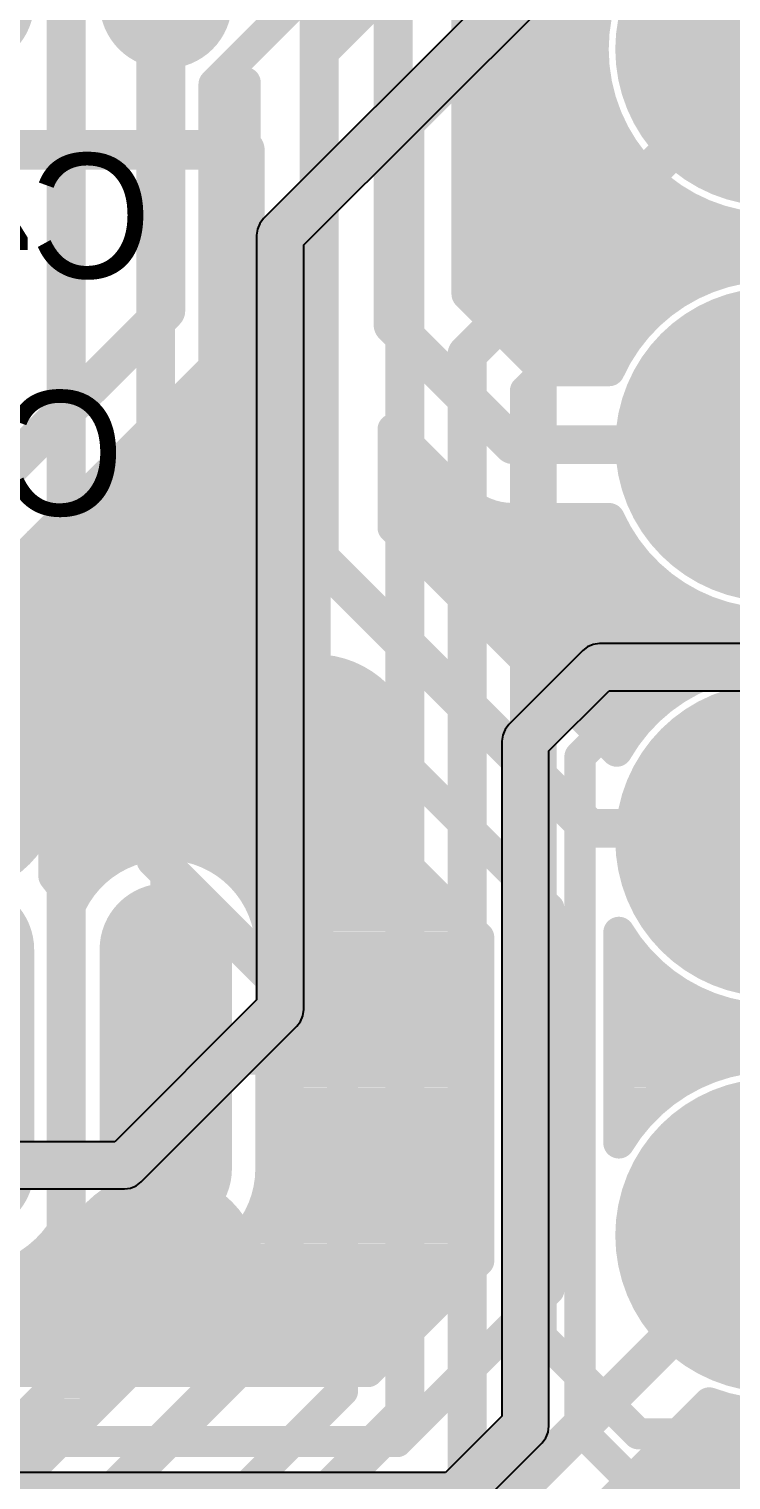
# Model space of a CAD drawing. Header units: millimetres. Extents: x 0.11 to 5.67, y 0.55 to 4.24.
# Drawn here: x 3.5822 to 3.7596, y 1.6753 to 2.0423 of the extents above; entities that cross this region are included whole.
import ezdxf

# ---------------------------------------------------------------- set-up
doc = ezdxf.new("R2010")
doc.units = ezdxf.units.MM
doc.header["$MEASUREMENT"] = 0
for name, color, linetype in [('BottomLayer', 5, 'Continuous'), ('BottomOverlay', 54, 'Continuous'), ('BottomSolder', 6, 'Continuous'), ('InternalPlane1', 76, 'Continuous'), ('InternalPlane2', 16, 'Continuous'), ('MultiLayer', 9, 'Continuous'), ('PadHoleLayer', 156, 'Continuous'), ('TopLayer', 1, 'Continuous'), ('TopOverlay', 2, 'Continuous'), ('TopPaste', 8, 'Continuous'), ('TopSolder', 216, 'Continuous'), ('ViaHoleLayer', 16, 'Continuous')]:
    doc.layers.add(name, color=color, linetype=linetype)

# ---------------------------------------------------------------- blocks, each defined once
blk = doc.blocks.new('NANOPINEO_CORE_1')
at = {"layer": 'BottomLayer', "const_width": 0.0315}
for points in [[(-0.6185, 0.60433, 1), (-0.58701, 0.60433, 1)], [(-0.6185, 0.50433, 1), (-0.58701, 0.50433, 1)], [(-0.6185, 0.40433, 1), (-0.58701, 0.40433, 1)], [(-0.6185, 0.30433, 1), (-0.58701, 0.30433, 1)]]:
    blk.add_lwpolyline(points, format="xyb", close=True, dxfattribs=at)
at = {"layer": 'BottomSolder', "const_width": 0.03346}
for points in [[(-0.61949, 0.60433, 1), (-0.58602, 0.60433, 1)], [(-0.61949, 0.50433, 1), (-0.58602, 0.50433, 1)], [(-0.61949, 0.40433, 1), (-0.58602, 0.40433, 1)], [(-0.61949, 0.30433, 1), (-0.58602, 0.30433, 1)]]:
    blk.add_lwpolyline(points, format="xyb", close=True, dxfattribs=at)
at = {"layer": 'InternalPlane1', "const_width": 0.03968}
for points in [[(-0.6226, 0.60433, 1), (-0.58291, 0.60433, 1)], [(-0.6226, 0.50433, 1), (-0.58291, 0.50433, 1)], [(-0.6226, 0.40433, 1), (-0.58291, 0.40433, 1)], [(-0.6226, 0.30433, 1), (-0.58291, 0.30433, 1)]]:
    blk.add_lwpolyline(points, format="xyb", close=True, dxfattribs=at)
at = {"layer": 'InternalPlane2', "const_width": 0.03968}
for points in [[(-0.6226, 0.60433, 1), (-0.58291, 0.60433, 1)], [(-0.6226, 0.50433, 1), (-0.58291, 0.50433, 1)], [(-0.6226, 0.40433, 1), (-0.58291, 0.40433, 1)], [(-0.6226, 0.30433, 1), (-0.58291, 0.30433, 1)]]:
    blk.add_lwpolyline(points, format="xyb", close=True, dxfattribs=at)
at = {"layer": 'MultiLayer', "const_width": 0.0315}
for points in [[(-0.6185, 0.60433, 1), (-0.58701, 0.60433, 1)], [(-0.6185, 0.50433, 1), (-0.58701, 0.50433, 1)], [(-0.6185, 0.40433, 1), (-0.58701, 0.40433, 1)], [(-0.6185, 0.30433, 1), (-0.58701, 0.30433, 1)]]:
    blk.add_lwpolyline(points, format="xyb", close=True, dxfattribs=at)
at = {"layer": 'PadHoleLayer', "const_width": 0.01969}
for points in [[(-0.6126, 0.60433, 1), (-0.59291, 0.60433, 1)], [(-0.6126, 0.50433, 1), (-0.59291, 0.50433, 1)], [(-0.6126, 0.40433, 1), (-0.59291, 0.40433, 1)], [(-0.6126, 0.30433, 1), (-0.59291, 0.30433, 1)]]:
    blk.add_lwpolyline(points, format="xyb", close=True, dxfattribs=at)
at = {"layer": 'TopLayer', "const_width": 0.0315}
for points in [[(-0.6185, 0.60433, 1), (-0.58701, 0.60433, 1)], [(-0.6185, 0.50433, 1), (-0.58701, 0.50433, 1)], [(-0.6185, 0.40433, 1), (-0.58701, 0.40433, 1)], [(-0.6185, 0.30433, 1), (-0.58701, 0.30433, 1)]]:
    blk.add_lwpolyline(points, format="xyb", close=True, dxfattribs=at)
at = {"layer": 'TopOverlay', "const_width": 0.00787}
for points in [[(-0.56988, 0.65453), (-0.75276, 0.65453)], [(-0.54429, 0.62992), (-0.5689, 0.65453)], [(-0.54429, 0.62992), (-0.54429, -0.51772)]]:
    blk.add_lwpolyline(points, dxfattribs=at)
at = {"layer": 'TopOverlay', "const_width": 0.00394}
for points in [[(-0.57185, 0.65453, 1), (-0.56791, 0.65453, 1)], [(-0.57087, 0.65453, 1), (-0.56693, 0.65453, 1)], [(-0.54626, 0.62992, 1), (-0.54232, 0.62992, 1)], [(-0.54626, 0.62992, 1), (-0.54232, 0.62992, 1)]]:
    blk.add_lwpolyline(points, format="xyb", close=True, dxfattribs=at)
at = {"layer": 'TopSolder', "const_width": 0.03346}
for points in [[(-0.61949, 0.60433, 1), (-0.58602, 0.60433, 1)], [(-0.61949, 0.50433, 1), (-0.58602, 0.50433, 1)], [(-0.61949, 0.40433, 1), (-0.58602, 0.40433, 1)], [(-0.61949, 0.30433, 1), (-0.58602, 0.30433, 1)]]:
    blk.add_lwpolyline(points, format="xyb", close=True, dxfattribs=at)
blk = doc.blocks.new('EIAJ_SO8_191')
at = {"layer": 'TopLayer', "const_width": 0.02953}
for points in [[(0.02774, -0.15), (-0.02774, -0.15)], [(0.32274, -0.15), (0.26726, -0.15)]]:
    blk.add_lwpolyline(points, dxfattribs=at)
at = {"layer": 'TopLayer', "const_width": 0.01476}
for points in [[(-0.03512, -0.15, 1), (-0.02035, -0.15, 1)], [(0.02035, -0.15, 1), (0.03512, -0.15, 1)], [(0.25988, -0.15, 1), (0.27465, -0.15, 1)]]:
    blk.add_lwpolyline(points, format="xyb", close=True, dxfattribs=at)
at = {"layer": 'TopOverlay', "const_width": 0.01}
for points in [[(0.07, 0.03), (0.07, -0.17)], [(0.23, 0.03), (0.23, -0.17)], [(0.07, -0.17), (0.23, -0.17)]]:
    blk.add_lwpolyline(points, dxfattribs=at)
at = {"layer": 'TopOverlay', "const_width": 0.005}
for points in [[(0.0675, -0.17, 1), (0.0725, -0.17, 1)], [(0.0675, -0.17, 1), (0.0725, -0.17, 1)], [(0.2275, -0.17, 1), (0.2325, -0.17, 1)], [(0.2275, -0.17, 1), (0.2325, -0.17, 1)]]:
    blk.add_lwpolyline(points, format="xyb", close=True, dxfattribs=at)
at = {"layer": 'TopPaste', "const_width": 0.02953}
for points in [[(0.02774, -0.15), (-0.02774, -0.15)], [(0.32274, -0.15), (0.26726, -0.15)]]:
    blk.add_lwpolyline(points, dxfattribs=at)
at = {"layer": 'TopPaste', "const_width": 0.01476}
for points in [[(-0.03512, -0.15, 1), (-0.02035, -0.15, 1)], [(0.02035, -0.15, 1), (0.03512, -0.15, 1)], [(0.25988, -0.15, 1), (0.27465, -0.15, 1)]]:
    blk.add_lwpolyline(points, format="xyb", close=True, dxfattribs=at)
at = {"layer": 'TopSolder', "const_width": 0.03346}
for points in [[(0.02774, -0.1), (-0.02774, -0.1)], [(0.32274, -0.1), (0.26726, -0.1)], [(0.02774, -0.15), (-0.02774, -0.15)], [(0.32274, -0.15), (0.26726, -0.15)]]:
    blk.add_lwpolyline(points, dxfattribs=at)
at = {"layer": 'TopSolder', "const_width": 0.01673}
for points in [[(-0.0361, -0.1, 1), (-0.01937, -0.1, 1)], [(0.01937, -0.1, 1), (0.0361, -0.1, 1)], [(0.2589, -0.1, 1), (0.27563, -0.1, 1)], [(-0.0361, -0.15, 1), (-0.01937, -0.15, 1)], [(0.01937, -0.15, 1), (0.0361, -0.15, 1)], [(0.2589, -0.15, 1), (0.27563, -0.15, 1)]]:
    blk.add_lwpolyline(points, format="xyb", close=True, dxfattribs=at)

msp = doc.modelspace()

# ---------------------------------------------------------------- linework, layer by layer
at = {"layer": 'BottomLayer'}
for points, const_width in [([(3.61417, 2.03446), (3.68602, 2.10631)], 0.00984), ([(3.62894, 2.02835), (3.70079, 2.1002)], 0.00787), ([(3.65453, 2.03445), (3.71654, 2.09646)], 0.00787), ([(3.67717, 2.0187), (3.74705, 2.08858)], 0.00984), ([(3.59154, 1.72835), (3.59154, 2.06693)], 0.00984), ([(3.69291, 1.96004), (3.77008, 2.0372)], 0.00984), ([(3.61417, 1.83247), (3.61417, 2.03446)], 0.00984), ([(3.65453, 1.85827), (3.65453, 2.03445)], 0.00787), ([(3.62894, 1.83858), (3.62894, 2.02835)], 0.00787), ([(3.67717, 1.69193), (3.67717, 2.0187)], 0.00984), ([(3.70768, 1.95079), (3.74311, 1.98622)], 0.00787), ([(3.74311, 1.98622), (3.78642, 1.98622)], 0.00787), ([(3.69291, 1.66535), (3.69291, 1.96004)], 0.00984), ([(3.70768, 1.65354), (3.70768, 1.95079)], 0.00787), ([(3.72146, 1.85827), (3.74705, 1.88386)], 0.00787), ([(3.74705, 1.88386), (3.78937, 1.88386)], 0.00787), ([(3.72146, 1.68799), (3.72146, 1.85827)], 0.00787), ([(3.62894, 1.83858), (3.66142, 1.8061)], 0.00787), ([(3.61417, 1.83247), (3.64665, 1.79999)], 0.00984), ([(3.61024, 1.80996), (3.62795, 1.79224)], 0.00787), ([(3.61024, 1.72835), (3.61024, 1.80996)], 0.00787), ([(3.66142, 1.69783), (3.66142, 1.8061)], 0.00787), ([(3.61024, 1.80216), (3.61803, 1.80216)], 0.00787), ([(3.64665, 1.71555), (3.64665, 1.79999)], 0.00984), ([(3.61024, 1.79429), (3.62591, 1.79429)], 0.00787), ([(3.62795, 1.7233), (3.62795, 1.79224)], 0.00787), ([(3.61024, 1.78641), (3.62795, 1.78641)], 0.00787), ([(3.61024, 1.77854), (3.62795, 1.77854)], 0.00787), ([(3.61024, 1.77066), (3.62795, 1.77066)], 0.00787), ([(3.61024, 1.76279), (3.62795, 1.76279)], 0.00787), ([(3.61024, 1.75492), (3.62795, 1.75492)], 0.00787), ([(3.61024, 1.74704), (3.62795, 1.74704)], 0.00787), ([(3.61024, 1.73917), (3.62795, 1.73917)], 0.00787), ([(3.53346, 1.67028), (3.59154, 1.72835)], 0.00984), ([(3.61024, 1.73129), (3.62795, 1.73129)], 0.00787), ([(3.55217, 1.64751), (3.62795, 1.7233)], 0.00787), ([(3.60958, 1.72342), (3.62795, 1.72342)], 0.00787), ([(3.55217, 1.66253), (3.60476, 1.71512)], 0.00787), ([(3.56299, 1.63189), (3.64665, 1.71555)], 0.00984), ([(3.60517, 1.71555), (3.6202, 1.71555)], 0.00787), ([(3.59731, 1.70767), (3.61233, 1.70767)], 0.00787), ([(3.58943, 1.6998), (3.60445, 1.6998)], 0.00787), ([(3.59646, 1.63287), (3.66142, 1.69783)], 0.00787), ([(3.58156, 1.69192), (3.59658, 1.69192)], 0.00787), ([(3.63681, 1.65157), (3.67717, 1.69193)], 0.00984), ([(3.72146, 1.68799), (3.75787, 1.65157)], 0.00787), ([(3.57369, 1.68405), (3.58871, 1.68405)], 0.00787), ([(3.56581, 1.67618), (3.58083, 1.67618)], 0.00787)]:
    msp.add_lwpolyline(points, dxfattribs=dict(at, const_width=const_width))
for points, const_width in [([(3.61171, 2.03446, 1), (3.61663, 2.03446, 1)], 0.00492), ([(3.61171, 2.03446, 1), (3.61663, 2.03446, 1)], 0.00492), ([(3.65256, 2.03445, 1), (3.6565, 2.03445, 1)], 0.00394), ([(3.65256, 2.03445, 1), (3.6565, 2.03445, 1)], 0.00394), ([(3.62697, 2.02835, 1), (3.63091, 2.02835, 1)], 0.00394), ([(3.62697, 2.02835, 1), (3.63091, 2.02835, 1)], 0.00394), ([(3.6747, 2.0187, 1), (3.67963, 2.0187, 1)], 0.00492), ([(3.6747, 2.0187, 1), (3.67963, 2.0187, 1)], 0.00492), ([(3.74114, 1.98622, 1), (3.74508, 1.98622, 1)], 0.00394), ([(3.74114, 1.98622, 1), (3.74508, 1.98622, 1)], 0.00394), ([(3.69045, 1.96004, 1), (3.69537, 1.96004, 1)], 0.00492), ([(3.69045, 1.96004, 1), (3.69537, 1.96004, 1)], 0.00492), ([(3.70571, 1.95079, 1), (3.70965, 1.95079, 1)], 0.00394), ([(3.70571, 1.95079, 1), (3.70965, 1.95079, 1)], 0.00394), ([(3.74508, 1.88386, 1), (3.74902, 1.88386, 1)], 0.00394), ([(3.74508, 1.88386, 1), (3.74902, 1.88386, 1)], 0.00394), ([(3.64862, 1.85827, 1), (3.66043, 1.85827, 1)], 0.01181), ([(3.65256, 1.85827, 1), (3.6565, 1.85827, 1)], 0.00394), ([(3.71949, 1.85827, 1), (3.72343, 1.85827, 1)], 0.00394), ([(3.71949, 1.85827, 1), (3.72343, 1.85827, 1)], 0.00394), ([(3.62697, 1.83858, 1), (3.63091, 1.83858, 1)], 0.00394), ([(3.62697, 1.83858, 1), (3.63091, 1.83858, 1)], 0.00394), ([(3.61171, 1.83247, 1), (3.61663, 1.83247, 1)], 0.00492), ([(3.61171, 1.83247, 1), (3.61663, 1.83247, 1)], 0.00492), ([(3.60827, 1.80996, 1), (3.6122, 1.80996, 1)], 0.00394), ([(3.60827, 1.80996, 1), (3.6122, 1.80996, 1)], 0.00394), ([(3.65945, 1.8061, 1), (3.66339, 1.8061, 1)], 0.00394), ([(3.65945, 1.8061, 1), (3.66339, 1.8061, 1)], 0.00394), ([(3.60827, 1.80216, 1), (3.6122, 1.80216, 1)], 0.00394), ([(3.61607, 1.80216, 1), (3.62, 1.80216, 1)], 0.00394), ([(3.64419, 1.79999, 1), (3.64911, 1.79999, 1)], 0.00492), ([(3.64419, 1.79999, 1), (3.64911, 1.79999, 1)], 0.00492), ([(3.60827, 1.79429, 1), (3.6122, 1.79429, 1)], 0.00394), ([(3.62394, 1.79429, 1), (3.62788, 1.79429, 1)], 0.00394), ([(3.62598, 1.79224, 1), (3.62992, 1.79224, 1)], 0.00394), ([(3.62598, 1.79224, 1), (3.62992, 1.79224, 1)], 0.00394), ([(3.60827, 1.78641, 1), (3.6122, 1.78641, 1)], 0.00394), ([(3.62598, 1.78641, 1), (3.62992, 1.78641, 1)], 0.00394), ([(3.60827, 1.77854, 1), (3.6122, 1.77854, 1)], 0.00394), ([(3.62598, 1.77854, 1), (3.62992, 1.77854, 1)], 0.00394), ([(3.60827, 1.77066, 1), (3.6122, 1.77066, 1)], 0.00394), ([(3.62598, 1.77066, 1), (3.62992, 1.77066, 1)], 0.00394), ([(3.60827, 1.76279, 1), (3.6122, 1.76279, 1)], 0.00394), ([(3.62598, 1.76279, 1), (3.62992, 1.76279, 1)], 0.00394), ([(3.60827, 1.75492, 1), (3.6122, 1.75492, 1)], 0.00394), ([(3.62598, 1.75492, 1), (3.62992, 1.75492, 1)], 0.00394), ([(3.60827, 1.74704, 1), (3.6122, 1.74704, 1)], 0.00394), ([(3.62598, 1.74704, 1), (3.62992, 1.74704, 1)], 0.00394), ([(3.60827, 1.73917, 1), (3.6122, 1.73917, 1)], 0.00394), ([(3.62598, 1.73917, 1), (3.62992, 1.73917, 1)], 0.00394), ([(3.60925, 1.72736, 1), (3.62106, 1.72736, 1)], 0.01181), ([(3.58907, 1.72835, 1), (3.594, 1.72835, 1)], 0.00492), ([(3.58907, 1.72835, 1), (3.594, 1.72835, 1)], 0.00492), ([(3.60827, 1.73129, 1), (3.6122, 1.73129, 1)], 0.00394), ([(3.60827, 1.72835, 1), (3.6122, 1.72835, 1)], 0.00394), ([(3.60827, 1.72835, 1), (3.6122, 1.72835, 1)], 0.00394), ([(3.60827, 1.72835, 1), (3.6122, 1.72835, 1)], 0.00394), ([(3.62598, 1.73129, 1), (3.62992, 1.73129, 1)], 0.00394), ([(3.60761, 1.72342, 1), (3.61154, 1.72342, 1)], 0.00394), ([(3.62598, 1.72342, 1), (3.62992, 1.72342, 1)], 0.00394), ([(3.62598, 1.7233, 1), (3.62992, 1.7233, 1)], 0.00394), ([(3.62598, 1.7233, 1), (3.62992, 1.7233, 1)], 0.00394), ([(3.60279, 1.71512, 1), (3.60673, 1.71512, 1)], 0.00394), ([(3.60279, 1.71512, 1), (3.60673, 1.71512, 1)], 0.00394), ([(3.60279, 1.71512, 1), (3.60673, 1.71512, 1)], 0.00394), ([(3.6032, 1.71555, 1), (3.60714, 1.71555, 1)], 0.00394), ([(3.61823, 1.71555, 1), (3.62217, 1.71555, 1)], 0.00394), ([(3.64419, 1.71555, 1), (3.64911, 1.71555, 1)], 0.00492), ([(3.64419, 1.71555, 1), (3.64911, 1.71555, 1)], 0.00492), ([(3.59534, 1.70767, 1), (3.59928, 1.70767, 1)], 0.00394), ([(3.61036, 1.70767, 1), (3.6143, 1.70767, 1)], 0.00394), ([(3.58747, 1.6998, 1), (3.5914, 1.6998, 1)], 0.00394), ([(3.60249, 1.6998, 1), (3.60642, 1.6998, 1)], 0.00394), ([(3.65945, 1.69783, 1), (3.66339, 1.69783, 1)], 0.00394), ([(3.65945, 1.69783, 1), (3.66339, 1.69783, 1)], 0.00394), ([(3.57959, 1.69192, 1), (3.58353, 1.69192, 1)], 0.00394), ([(3.59461, 1.69192, 1), (3.59855, 1.69192, 1)], 0.00394), ([(3.6747, 1.69193, 1), (3.67963, 1.69193, 1)], 0.00492), ([(3.6747, 1.69193, 1), (3.67963, 1.69193, 1)], 0.00492), ([(3.71949, 1.68799, 1), (3.72343, 1.68799, 1)], 0.00394), ([(3.71949, 1.68799, 1), (3.72343, 1.68799, 1)], 0.00394), ([(3.58674, 1.68405, 1), (3.59067, 1.68405, 1)], 0.00394), ([(3.57886, 1.67618, 1), (3.5828, 1.67618, 1)], 0.00394)]:
    msp.add_lwpolyline(points, format="xyb", close=True, dxfattribs=dict(at, const_width=const_width))
at = {"layer": 'BottomLayer', "const_width": 0.00787}
msp.add_lwpolyline([(3.61024, 1.72835, -0.198912), (3.60476, 1.71512)], format="xyb", dxfattribs=at)
msp.add_lwpolyline([(3.61024, 1.72835, -0.198912), (3.60476, 1.71512)], format="xyb", dxfattribs=at)
at = {"layer": 'InternalPlane1', "const_width": 0.02591}
for points in [[(3.64157, 1.85827, 1), (3.66748, 1.85827, 1)], [(3.55102, 1.84941, 1), (3.57693, 1.84941, 1)], [(3.74492, 1.65157, 1), (3.77083, 1.65157, 1)]]:
    msp.add_lwpolyline(points, format="xyb", close=True, dxfattribs=at)
at = {"layer": 'InternalPlane2'}
for p, q in [((3.7448, 2.09772), (3.64146, 1.99437)), ((3.65163, 1.98769), (3.75148, 2.08755)), ((3.64051, 1.99314), (3.63992, 1.9917)), ((3.64146, 1.99437), (3.64051, 1.99314)), ((3.63992, 1.9917), (3.63971, 1.99016)), ((3.63971, 1.99016), (3.63971, 1.79676)), ((3.65163, 1.79429), (3.65163, 1.98769)), ((3.72484, 1.88666), (3.7234, 1.88606)), ((3.72638, 1.88686), (3.72484, 1.88666)), ((3.93007, 1.88686), (3.72638, 1.88686)), ((3.72217, 1.88512), (3.70347, 1.86642)), ((3.7234, 1.88606), (3.72217, 1.88512)), ((3.71363, 1.85974), (3.72885, 1.87495)), ((3.72885, 1.87495), (3.93007, 1.87495)), ((3.70227, 1.86459), (3.70192, 1.86375)), ((3.70252, 1.86518), (3.70227, 1.86459)), ((3.70347, 1.86642), (3.70252, 1.86518)), ((3.70192, 1.86375), (3.70172, 1.8622)), ((3.70172, 1.8622), (3.70172, 1.69144)), ((3.71363, 1.68898), (3.71363, 1.85974)), ((3.63971, 1.79676), (3.60383, 1.76088)), ((3.64988, 1.79008), (3.65083, 1.79131)), ((3.65083, 1.79131), (3.65142, 1.79275)), ((3.65142, 1.79275), (3.65163, 1.79429)), ((3.61051, 1.75071), (3.64988, 1.79008)), ((3.60383, 1.76088), (3.16535, 1.76088)), ((3.60928, 1.74976), (3.61051, 1.75071)), ((3.16782, 1.74896), (3.6063, 1.74896)), ((3.6063, 1.74896), (3.60784, 1.74917)), ((3.60784, 1.74917), (3.60928, 1.74976)), ((3.70172, 1.69144), (3.68749, 1.67722)), ((3.71343, 1.68743), (3.71363, 1.68898)), ((3.69417, 1.66705), (3.71189, 1.68476)), ((3.71189, 1.68476), (3.71284, 1.686)), ((3.71284, 1.686), (3.71308, 1.68659)), ((3.71308, 1.68659), (3.71343, 1.68743)), ((3.68749, 1.67722), (3.14966, 1.67722))]:
    msp.add_line(p, q, dxfattribs=at)
at = {"layer": 'InternalPlane2', "const_width": 0.01181}
for points in [[(3.64567, 1.99016), (3.74902, 2.0935)], [(3.64567, 1.79429), (3.64567, 1.99016)], [(3.70768, 1.8622), (3.72638, 1.88091)], [(3.72638, 1.88091), (3.93701, 1.88091)], [(3.70768, 1.68898), (3.70768, 1.8622)], [(3.6063, 1.75492), (3.64567, 1.79429)], [(3.16535, 1.75492), (3.6063, 1.75492)], [(3.68996, 1.67126), (3.70768, 1.68898)], [(2.70079, 1.67126), (3.68996, 1.67126)]]:
    msp.add_lwpolyline(points, dxfattribs=at)
at = {"layer": 'InternalPlane2'}
for points, const_width in [([(3.64272, 1.99016, 1), (3.64862, 1.99016, 1)], 0.00591), ([(3.64272, 1.99016, 1), (3.64862, 1.99016, 1)], 0.00591), ([(3.72343, 1.88091, 1), (3.72933, 1.88091, 1)], 0.00591), ([(3.72343, 1.88091, 1), (3.72933, 1.88091, 1)], 0.00591), ([(3.64157, 1.85827, 1), (3.66748, 1.85827, 1)], 0.02591), ([(3.70472, 1.8622, 1), (3.71063, 1.8622, 1)], 0.00591), ([(3.70472, 1.8622, 1), (3.71063, 1.8622, 1)], 0.00591), ([(3.64272, 1.79429, 1), (3.64862, 1.79429, 1)], 0.00591), ([(3.64272, 1.79429, 1), (3.64862, 1.79429, 1)], 0.00591), ([(3.60335, 1.75492, 1), (3.60925, 1.75492, 1)], 0.00591), ([(3.60335, 1.75492, 1), (3.60925, 1.75492, 1)], 0.00591), ([(3.6022, 1.72736, 1), (3.62811, 1.72736, 1)], 0.02591), ([(3.70472, 1.68898, 1), (3.71063, 1.68898, 1)], 0.00591), ([(3.70472, 1.68898, 1), (3.71063, 1.68898, 1)], 0.00591), ([(3.68701, 1.67126, 1), (3.69291, 1.67126, 1)], 0.00591), ([(3.68701, 1.67126, 1), (3.69291, 1.67126, 1)], 0.00591), ([(3.74492, 1.65157, 1), (3.77083, 1.65157, 1)], 0.02591)]:
    msp.add_lwpolyline(points, format="xyb", close=True, dxfattribs=dict(at, const_width=const_width))
at = {"layer": 'MultiLayer', "const_width": 0.01181}
for points in [[(3.64862, 1.85827, 1), (3.66043, 1.85827, 1)], [(3.60925, 1.72736, 1), (3.62106, 1.72736, 1)]]:
    msp.add_lwpolyline(points, format="xyb", close=True, dxfattribs=at)
at = {"layer": 'TopLayer'}
for points, const_width in [([(3.67421, 1.96752), (3.67421, 2.4685)], 0.00984), ([(3.65551, 1.90846), (3.65551, 2.24705)], 0.00984), ([(3.69291, 1.97527), (3.69291, 2.17487)], 0.00787), ([(3.61673, 1.97106), (3.61673, 2.07677)], 0.00984), ([(3.69291, 2.04625), (3.72572, 2.04625)], 0.00787), ([(3.69291, 2.03838), (3.72482, 2.03838)], 0.00787), ([(3.69291, 2.03051), (3.7253, 2.03051)], 0.00787), ([(3.63543, 1.97106), (3.63543, 2.02747)], 0.00787), ([(3.63681, 1.90846), (3.63681, 2.02875)], 0.00787), ([(3.69291, 2.02263), (3.72721, 2.02263)], 0.00787), ([(3.69291, 2.01476), (3.73076, 2.01476)], 0.00787), ([(3.69291, 2.00688), (3.73646, 2.00688)], 0.00787), ([(3.69291, 1.99901), (3.74577, 1.99901)], 0.00787), ([(3.69291, 1.99114), (3.9626, 1.99114)], 0.00787), ([(3.69291, 1.98326), (3.9626, 1.98326)], 0.00787), ([(3.69291, 1.97539), (3.74575, 1.97539)], 0.00787), ([(3.69291, 1.97527), (3.71227, 1.95591)], 0.00787), ([(3.52461, 1.87894), (3.61673, 1.97106)], 0.00984), ([(3.67421, 1.96752), (3.70453, 1.9372)], 0.00984), ([(3.70066, 1.96751), (3.73644, 1.96751)], 0.00787), ([(3.63154, 1.95964), (3.63681, 1.95964)], 0.00787), ([(3.70854, 1.95964), (3.73075, 1.95964)], 0.00787), ([(3.53783, 1.86571), (3.62996, 1.95784)], 0.00787), ([(3.71227, 1.95591), (3.72885, 1.95591)], 0.00787), ([(3.62388, 1.95177), (3.63681, 1.95177)], 0.00787), ([(3.61601, 1.94389), (3.63681, 1.94389)], 0.00787), ([(3.67421, 1.91621), (3.67421, 1.94107)], 0.00787), ([(3.67421, 1.94107), (3.6913, 1.92398)], 0.00787), ([(3.70453, 1.9372), (3.77008, 1.9372)], 0.00984), ([(3.60813, 1.93602), (3.63681, 1.93602)], 0.00787), ([(3.67421, 1.93602), (3.67927, 1.93602)], 0.00787), ([(3.60026, 1.92814), (3.63681, 1.92814)], 0.00787), ([(3.67421, 1.92814), (3.68714, 1.92814)], 0.00787), ([(3.59239, 1.92027), (3.63681, 1.92027)], 0.00787), ([(3.67421, 1.92027), (3.69659, 1.92027)], 0.00787), ([(3.67421, 1.91621), (3.73076, 1.85966)], 0.00787), ([(3.70453, 1.9185), (3.72885, 1.9185)], 0.00787), ([(3.58451, 1.9124), (3.63681, 1.9124)], 0.00787), ([(3.67803, 1.9124), (3.7322, 1.9124)], 0.00787), ([(3.65551, 1.90846), (3.72382, 1.84016)], 0.00984), ([(3.57664, 1.90452), (3.63723, 1.90452)], 0.00787), ([(3.6859, 1.90452), (3.73875, 1.90452)], 0.00787), ([(3.56876, 1.89665), (3.64102, 1.89665)], 0.00787), ([(3.64229, 1.89524), (3.65369, 1.88384)], 0.00787), ([(3.69378, 1.89665), (3.74995, 1.89665)], 0.00787), ([(3.56089, 1.88877), (3.64876, 1.88877)], 0.00787), ([(3.70165, 1.88877), (3.92717, 1.88877)], 0.00787), ([(3.55302, 1.8809), (3.64258, 1.8809)], 0.00787), ([(3.70952, 1.8809), (3.75822, 1.8809)], 0.00787), ([(3.57383, 1.87303), (3.63362, 1.87303)], 0.00787), ([(3.7174, 1.87303), (3.74239, 1.87303)], 0.00787), ([(3.58415, 1.86515), (3.62988, 1.86515)], 0.00787), ([(3.72527, 1.86515), (3.73446, 1.86515)], 0.00787), ([(3.58833, 1.85728), (3.62896, 1.85728)], 0.00787), ([(3.65453, 1.85827), (3.6752, 1.85827)], 0.00787), ([(3.6752, 1.85827), (3.71358, 1.81988)], 0.00787), ([(3.58957, 1.8494), (3.63052, 1.8494)], 0.00787), ([(3.58847, 1.82801), (3.58847, 1.842)], 0.00787), ([(3.58847, 1.84153), (3.63517, 1.84153)], 0.00787), ([(3.72382, 1.84016), (3.76713, 1.84016)], 0.00984), ([(3.6703, 1.83811), (3.69587, 1.81254)], 0.00787), ([(3.58847, 1.83366), (3.60564, 1.83366)], 0.00787), ([(3.61673, 1.78177), (3.61673, 1.83215)], 0.00787), ([(3.62783, 1.83366), (3.64752, 1.83366)], 0.00787), ([(3.66154, 1.83366), (3.67475, 1.83366)], 0.00787), ([(3.59018, 1.82578), (3.59572, 1.82578)], 0.00787), ([(3.63774, 1.82578), (3.68263, 1.82578)], 0.00787), ([(3.64194, 1.81791), (3.6905, 1.81791)], 0.00787), ([(3.71358, 1.72343), (3.71358, 1.81988)], 0.00787), ([(3.7313, 1.76057), (3.7313, 1.81384)], 0.00787), ([(3.6433, 1.81003), (3.69587, 1.81003)], 0.00787), ([(3.64331, 1.75404), (3.64331, 1.80951)], 0.00787), ([(3.69587, 1.73076), (3.69587, 1.81254)], 0.00787), ([(3.64331, 1.80216), (3.69587, 1.80216)], 0.00787), ([(3.7313, 1.80216), (3.74141, 1.80216)], 0.00787), ([(3.64331, 1.79429), (3.69587, 1.79429)], 0.00787), ([(3.7313, 1.79429), (3.75566, 1.79429)], 0.00787), ([(3.61614, 1.78118), (3.61673, 1.78177)], 0.01969), ([(3.61614, 1.7313), (3.61614, 1.78118)], 0.01969), ([(3.64331, 1.78641), (3.69587, 1.78641)], 0.00787), ([(3.7313, 1.78641), (3.92901, 1.78641)], 0.00787), ([(3.61673, 1.7314), (3.61673, 1.78177)], 0.00787), ([(3.61673, 1.78177), (3.63937, 1.78177)], 0.00787), ([(3.64331, 1.77854), (3.69587, 1.77854)], 0.00787), ([(3.7313, 1.77854), (3.7516, 1.77854)], 0.00787), ([(3.64331, 1.77066), (3.69587, 1.77066)], 0.00787), ([(3.7313, 1.77066), (3.73958, 1.77066)], 0.00787), ([(3.64331, 1.76279), (3.69587, 1.76279)], 0.00787), ([(3.64331, 1.75492), (3.69587, 1.75492)], 0.00787), ([(3.64237, 1.74704), (3.69587, 1.74704)], 0.00787), ([(3.5911, 1.73917), (3.59471, 1.73917)], 0.00787), ([(3.61516, 1.73032), (3.61614, 1.7313)], 0.01969), ([(3.61516, 1.72736), (3.61516, 1.73032)], 0.01969), ([(3.63876, 1.73917), (3.69587, 1.73917)], 0.00787), ([(3.70118, 1.66831), (3.77008, 1.7372)], 0.00984), ([(3.58398, 1.73129), (3.60298, 1.73129)], 0.00787), ([(3.63048, 1.73129), (3.69587, 1.73129)], 0.00787), ([(3.66786, 1.70276), (3.69587, 1.73076)], 0.00787), ([(3.53576, 1.72342), (3.68852, 1.72342)], 0.00787), ([(3.6752, 1.68504), (3.71358, 1.72343)], 0.00787), ([(3.53135, 1.71555), (3.68065, 1.71555)], 0.00787), ([(3.52349, 1.70767), (3.67277, 1.70767)], 0.00787), ([(3.51857, 1.70276), (3.66786, 1.70276)], 0.00787), ([(3.72449, 1.66517), (3.75415, 1.69483)], 0.00787), ([(3.75124, 1.69192), (4.34649, 1.69192)], 0.00787), ([(3.28248, 1.68504), (3.6752, 1.68504)], 0.00787), ([(3.74337, 1.68405), (4.35389, 1.68405)], 0.00787), ([(3.7355, 1.67618), (3.75083, 1.67618)], 0.00787)]:
    msp.add_lwpolyline(points, dxfattribs=dict(at, const_width=const_width))
for points, const_width in [([(3.81535, 2.0372, 1), (3.7248, 2.0372, 1)], 0.00787), ([(3.69094, 2.03838, 1), (3.69488, 2.03838, 1)], 0.00394), ([(3.72283, 2.0372, 1), (3.72677, 2.0372, 1)], 0.00394), ([(3.72285, 2.03838, 1), (3.72679, 2.03838, 1)], 0.00394), ([(3.69094, 2.03051, 1), (3.69488, 2.03051, 1)], 0.00394), ([(3.72333, 2.03051, 1), (3.72727, 2.03051, 1)], 0.00394), ([(3.63346, 2.02747, 1), (3.6374, 2.02747, 1)], 0.00394), ([(3.63484, 2.02875, 1), (3.63878, 2.02875, 1)], 0.00394), ([(3.69094, 2.02263, 1), (3.69488, 2.02263, 1)], 0.00394), ([(3.72524, 2.02263, 1), (3.72918, 2.02263, 1)], 0.00394), ([(3.69094, 2.01476, 1), (3.69488, 2.01476, 1)], 0.00394), ([(3.72879, 2.01476, 1), (3.73273, 2.01476, 1)], 0.00394), ([(3.69094, 2.00688, 1), (3.69488, 2.00688, 1)], 0.00394), ([(3.73449, 2.00688, 1), (3.73842, 2.00688, 1)], 0.00394), ([(3.69094, 1.99901, 1), (3.69488, 1.99901, 1)], 0.00394), ([(3.7438, 1.99901, 1), (3.74774, 1.99901, 1)], 0.00394), ([(3.69094, 1.99114, 1), (3.69488, 1.99114, 1)], 0.00394), ([(3.69094, 1.98326, 1), (3.69488, 1.98326, 1)], 0.00394), ([(3.69094, 1.97539, 1), (3.69488, 1.97539, 1)], 0.00394), ([(3.69094, 1.97527, 1), (3.69488, 1.97527, 1)], 0.00394), ([(3.69094, 1.97527, 1), (3.69488, 1.97527, 1)], 0.00394), ([(3.74378, 1.97539, 1), (3.74772, 1.97539, 1)], 0.00394), ([(3.61427, 1.97106, 1), (3.61919, 1.97106, 1)], 0.00492), ([(3.61427, 1.97106, 1), (3.61919, 1.97106, 1)], 0.00492), ([(3.63346, 1.97106, 1), (3.6374, 1.97106, 1)], 0.00394), ([(3.63346, 1.97106, 1), (3.6374, 1.97106, 1)], 0.00394), ([(3.63346, 1.97106, 1), (3.6374, 1.97106, 1)], 0.00394), ([(3.67175, 1.96752, 1), (3.67667, 1.96752, 1)], 0.00492), ([(3.67175, 1.96752, 1), (3.67667, 1.96752, 1)], 0.00492), ([(3.6987, 1.96751, 1), (3.70263, 1.96751, 1)], 0.00394), ([(3.73448, 1.96751, 1), (3.73841, 1.96751, 1)], 0.00394), ([(3.62957, 1.95964, 1), (3.63351, 1.95964, 1)], 0.00394), ([(3.63484, 1.95964, 1), (3.63878, 1.95964, 1)], 0.00394), ([(3.70657, 1.95964, 1), (3.71051, 1.95964, 1)], 0.00394), ([(3.72878, 1.95964, 1), (3.73272, 1.95964, 1)], 0.00394), ([(3.62799, 1.95784, 1), (3.63192, 1.95784, 1)], 0.00394), ([(3.62799, 1.95784, 1), (3.63192, 1.95784, 1)], 0.00394), ([(3.62799, 1.95784, 1), (3.63192, 1.95784, 1)], 0.00394), ([(3.71031, 1.95591, 1), (3.71424, 1.95591, 1)], 0.00394), ([(3.71031, 1.95591, 1), (3.71424, 1.95591, 1)], 0.00394), ([(3.72688, 1.95591, 1), (3.73081, 1.95591, 1)], 0.00394), ([(3.72688, 1.95591, 1), (3.73081, 1.95591, 1)], 0.00394), ([(3.62191, 1.95177, 1), (3.62585, 1.95177, 1)], 0.00394), ([(3.63484, 1.95177, 1), (3.63878, 1.95177, 1)], 0.00394), ([(3.61404, 1.94389, 1), (3.61798, 1.94389, 1)], 0.00394), ([(3.63484, 1.94389, 1), (3.63878, 1.94389, 1)], 0.00394), ([(3.67224, 1.94107, 1), (3.67618, 1.94107, 1)], 0.00394), ([(3.67224, 1.94107, 1), (3.67618, 1.94107, 1)], 0.00394), ([(3.70207, 1.9372, 1), (3.70699, 1.9372, 1)], 0.00492), ([(3.70207, 1.9372, 1), (3.70699, 1.9372, 1)], 0.00492), ([(3.60617, 1.93602, 1), (3.6101, 1.93602, 1)], 0.00394), ([(3.63484, 1.93602, 1), (3.63878, 1.93602, 1)], 0.00394), ([(3.67224, 1.93602, 1), (3.67618, 1.93602, 1)], 0.00394), ([(3.6773, 1.93602, 1), (3.68124, 1.93602, 1)], 0.00394), ([(3.59829, 1.92814, 1), (3.60223, 1.92814, 1)], 0.00394), ([(3.63484, 1.92814, 1), (3.63878, 1.92814, 1)], 0.00394), ([(3.67224, 1.92814, 1), (3.67618, 1.92814, 1)], 0.00394), ([(3.68517, 1.92814, 1), (3.68911, 1.92814, 1)], 0.00394), ([(3.68934, 1.92398, 1), (3.69327, 1.92398, 1)], 0.00394), ([(3.68934, 1.92398, 1), (3.69327, 1.92398, 1)], 0.00394), ([(3.68934, 1.92398, 1), (3.69327, 1.92398, 1)], 0.00394), ([(3.59042, 1.92027, 1), (3.59435, 1.92027, 1)], 0.00394), ([(3.63484, 1.92027, 1), (3.63878, 1.92027, 1)], 0.00394), ([(3.67224, 1.92027, 1), (3.67618, 1.92027, 1)], 0.00394), ([(3.69463, 1.92027, 1), (3.69856, 1.92027, 1)], 0.00394), ([(3.67224, 1.91621, 1), (3.67618, 1.91621, 1)], 0.00394), ([(3.67224, 1.91621, 1), (3.67618, 1.91621, 1)], 0.00394), ([(3.70256, 1.9185, 1), (3.7065, 1.9185, 1)], 0.00394), ([(3.70256, 1.9185, 1), (3.7065, 1.9185, 1)], 0.00394), ([(3.70256, 1.9185, 1), (3.7065, 1.9185, 1)], 0.00394), ([(3.72688, 1.9185, 1), (3.73081, 1.9185, 1)], 0.00394), ([(3.72688, 1.9185, 1), (3.73081, 1.9185, 1)], 0.00394), ([(3.58254, 1.9124, 1), (3.58648, 1.9124, 1)], 0.00394), ([(3.63484, 1.9124, 1), (3.63878, 1.9124, 1)], 0.00394), ([(3.67606, 1.9124, 1), (3.68, 1.9124, 1)], 0.00394), ([(3.73024, 1.9124, 1), (3.73417, 1.9124, 1)], 0.00394), ([(3.63484, 1.90846, 1), (3.63878, 1.90846, 1)], 0.00394), ([(3.63484, 1.90846, 1), (3.63878, 1.90846, 1)], 0.00394), ([(3.63484, 1.90846, 1), (3.63878, 1.90846, 1)], 0.00394), ([(3.65305, 1.90846, 1), (3.65797, 1.90846, 1)], 0.00492), ([(3.65305, 1.90846, 1), (3.65797, 1.90846, 1)], 0.00492), ([(3.63526, 1.90452, 1), (3.6392, 1.90452, 1)], 0.00394), ([(3.68393, 1.90452, 1), (3.68787, 1.90452, 1)], 0.00394), ([(3.73678, 1.90452, 1), (3.74071, 1.90452, 1)], 0.00394), ([(3.63905, 1.89665, 1), (3.64299, 1.89665, 1)], 0.00394), ([(3.64032, 1.89524, 1), (3.64426, 1.89524, 1)], 0.00394), ([(3.64032, 1.89524, 1), (3.64426, 1.89524, 1)], 0.00394), ([(3.64032, 1.89524, 1), (3.64426, 1.89524, 1)], 0.00394), ([(3.69181, 1.89665, 1), (3.69574, 1.89665, 1)], 0.00394), ([(3.74798, 1.89665, 1), (3.75192, 1.89665, 1)], 0.00394), ([(3.64679, 1.88877, 1), (3.65072, 1.88877, 1)], 0.00394), ([(3.69968, 1.88877, 1), (3.70362, 1.88877, 1)], 0.00394), ([(3.65172, 1.88384, 1), (3.65565, 1.88384, 1)], 0.00394), ([(3.65172, 1.88384, 1), (3.65565, 1.88384, 1)], 0.00394), ([(3.64062, 1.8809, 1), (3.64455, 1.8809, 1)], 0.00394), ([(3.70755, 1.8809, 1), (3.71149, 1.8809, 1)], 0.00394), ([(3.75625, 1.8809, 1), (3.76019, 1.8809, 1)], 0.00394), ([(3.63165, 1.87303, 1), (3.63559, 1.87303, 1)], 0.00394), ([(3.71543, 1.87303, 1), (3.71937, 1.87303, 1)], 0.00394), ([(3.74042, 1.87303, 1), (3.74436, 1.87303, 1)], 0.00394), ([(3.58218, 1.86515, 1), (3.58612, 1.86515, 1)], 0.00394), ([(3.62791, 1.86515, 1), (3.63185, 1.86515, 1)], 0.00394), ([(3.64862, 1.85827, 1), (3.66043, 1.85827, 1)], 0.01181), ([(3.7233, 1.86515, 1), (3.72724, 1.86515, 1)], 0.00394), ([(3.73249, 1.86515, 1), (3.73643, 1.86515, 1)], 0.00394), ([(3.58636, 1.85728, 1), (3.5903, 1.85728, 1)], 0.00394), ([(3.62699, 1.85728, 1), (3.63092, 1.85728, 1)], 0.00394), ([(3.65256, 1.85827, 1), (3.6565, 1.85827, 1)], 0.00394), ([(3.67323, 1.85827, 1), (3.67717, 1.85827, 1)], 0.00394), ([(3.67323, 1.85827, 1), (3.67717, 1.85827, 1)], 0.00394), ([(3.7288, 1.85966, 1), (3.73273, 1.85966, 1)], 0.00394), ([(3.7288, 1.85966, 1), (3.73273, 1.85966, 1)], 0.00394), ([(3.5876, 1.84941, 1), (3.59154, 1.84941, 1)], 0.00394), ([(3.5876, 1.84941, 1), (3.59154, 1.84941, 1)], 0.00394), ([(3.5876, 1.8494, 1), (3.59154, 1.8494, 1)], 0.00394), ([(3.62855, 1.8494, 1), (3.63249, 1.8494, 1)], 0.00394), ([(3.5865, 1.842, 1), (3.59044, 1.842, 1)], 0.00394), ([(3.5865, 1.842, 1), (3.59044, 1.842, 1)], 0.00394), ([(3.5865, 1.84153, 1), (3.59044, 1.84153, 1)], 0.00394), ([(3.6332, 1.84153, 1), (3.63714, 1.84153, 1)], 0.00394), ([(3.72136, 1.84016, 1), (3.72628, 1.84016, 1)], 0.00492), ([(3.72136, 1.84016, 1), (3.72628, 1.84016, 1)], 0.00492), ([(3.66833, 1.83811, 1), (3.67227, 1.83811, 1)], 0.00394), ([(3.66833, 1.83811, 1), (3.67227, 1.83811, 1)], 0.00394), ([(3.5865, 1.83366, 1), (3.59044, 1.83366, 1)], 0.00394), ([(3.60367, 1.83366, 1), (3.60761, 1.83366, 1)], 0.00394), ([(3.61476, 1.83215, 1), (3.6187, 1.83215, 1)], 0.00394), ([(3.62586, 1.83366, 1), (3.6298, 1.83366, 1)], 0.00394), ([(3.64555, 1.83366, 1), (3.64949, 1.83366, 1)], 0.00394), ([(3.65957, 1.83366, 1), (3.66351, 1.83366, 1)], 0.00394), ([(3.67279, 1.83366, 1), (3.67672, 1.83366, 1)], 0.00394), ([(3.5865, 1.82801, 1), (3.59044, 1.82801, 1)], 0.00394), ([(3.5865, 1.82801, 1), (3.59044, 1.82801, 1)], 0.00394), ([(3.58821, 1.82578, 1), (3.59215, 1.82578, 1)], 0.00394), ([(3.59375, 1.82578, 1), (3.59769, 1.82578, 1)], 0.00394), ([(3.63577, 1.82578, 1), (3.63971, 1.82578, 1)], 0.00394), ([(3.68066, 1.82578, 1), (3.6846, 1.82578, 1)], 0.00394), ([(3.59085, 1.8211, 1), (3.59479, 1.8211, 1)], 0.00394), ([(3.59085, 1.8211, 1), (3.59479, 1.8211, 1)], 0.00394), ([(3.63998, 1.81791, 1), (3.64391, 1.81791, 1)], 0.00394), ([(3.68853, 1.81791, 1), (3.69247, 1.81791, 1)], 0.00394), ([(3.71161, 1.81988, 1), (3.71555, 1.81988, 1)], 0.00394), ([(3.71161, 1.81988, 1), (3.71555, 1.81988, 1)], 0.00394), ([(3.72933, 1.81384, 1), (3.73327, 1.81384, 1)], 0.00394), ([(3.72933, 1.81384, 1), (3.73327, 1.81384, 1)], 0.00394), ([(3.64133, 1.81003, 1), (3.64527, 1.81003, 1)], 0.00394), ([(3.64134, 1.80951, 1), (3.64528, 1.80951, 1)], 0.00394), ([(3.64134, 1.80951, 1), (3.64528, 1.80951, 1)], 0.00394), ([(3.6939, 1.81254, 1), (3.69783, 1.81254, 1)], 0.00394), ([(3.6939, 1.81254, 1), (3.69783, 1.81254, 1)], 0.00394), ([(3.6939, 1.81003, 1), (3.69783, 1.81003, 1)], 0.00394), ([(3.64134, 1.80216, 1), (3.64528, 1.80216, 1)], 0.00394), ([(3.6939, 1.80216, 1), (3.69783, 1.80216, 1)], 0.00394), ([(3.72933, 1.80216, 1), (3.73327, 1.80216, 1)], 0.00394), ([(3.73944, 1.80216, 1), (3.74338, 1.80216, 1)], 0.00394), ([(3.64134, 1.79429, 1), (3.64528, 1.79429, 1)], 0.00394), ([(3.6939, 1.79429, 1), (3.69783, 1.79429, 1)], 0.00394), ([(3.72933, 1.79429, 1), (3.73327, 1.79429, 1)], 0.00394), ([(3.75369, 1.79429, 1), (3.75763, 1.79429, 1)], 0.00394), ([(3.61122, 1.78118, 1), (3.62106, 1.78118, 1)], 0.00984), ([(3.61122, 1.78118, 1), (3.62106, 1.78118, 1)], 0.00984), ([(3.61181, 1.78177, 1), (3.62165, 1.78177, 1)], 0.00984), ([(3.64134, 1.78641, 1), (3.64528, 1.78641, 1)], 0.00394), ([(3.6939, 1.78641, 1), (3.69783, 1.78641, 1)], 0.00394), ([(3.72933, 1.78641, 1), (3.73327, 1.78641, 1)], 0.00394), ([(3.61476, 1.78177, 1), (3.6187, 1.78177, 1)], 0.00394), ([(3.61476, 1.78177, 1), (3.6187, 1.78177, 1)], 0.00394), ([(3.61476, 1.78177, 1), (3.6187, 1.78177, 1)], 0.00394), ([(3.6374, 1.78177, 1), (3.64134, 1.78177, 1)], 0.00394), ([(3.64134, 1.77854, 1), (3.64528, 1.77854, 1)], 0.00394), ([(3.6939, 1.77854, 1), (3.69783, 1.77854, 1)], 0.00394), ([(3.72933, 1.77854, 1), (3.73327, 1.77854, 1)], 0.00394), ([(3.74963, 1.77854, 1), (3.75357, 1.77854, 1)], 0.00394), ([(3.64134, 1.77066, 1), (3.64528, 1.77066, 1)], 0.00394), ([(3.6939, 1.77066, 1), (3.69783, 1.77066, 1)], 0.00394), ([(3.72933, 1.77066, 1), (3.73327, 1.77066, 1)], 0.00394), ([(3.73761, 1.77066, 1), (3.74155, 1.77066, 1)], 0.00394), ([(3.64134, 1.76279, 1), (3.64528, 1.76279, 1)], 0.00394), ([(3.6939, 1.76279, 1), (3.69783, 1.76279, 1)], 0.00394), ([(3.72933, 1.76057, 1), (3.73327, 1.76057, 1)], 0.00394), ([(3.72933, 1.76057, 1), (3.73327, 1.76057, 1)], 0.00394), ([(3.64134, 1.75492, 1), (3.64528, 1.75492, 1)], 0.00394), ([(3.64134, 1.75404, 1), (3.64528, 1.75404, 1)], 0.00394), ([(3.64134, 1.75404, 1), (3.64528, 1.75404, 1)], 0.00394), ([(3.6939, 1.75492, 1), (3.69783, 1.75492, 1)], 0.00394), ([(3.6404, 1.74704, 1), (3.64434, 1.74704, 1)], 0.00394), ([(3.6939, 1.74704, 1), (3.69783, 1.74704, 1)], 0.00394), ([(3.59085, 1.74245, 1), (3.59479, 1.74245, 1)], 0.00394), ([(3.59085, 1.74245, 1), (3.59479, 1.74245, 1)], 0.00394), ([(3.58913, 1.73917, 1), (3.59307, 1.73917, 1)], 0.00394), ([(3.59274, 1.73917, 1), (3.59667, 1.73917, 1)], 0.00394), ([(3.61024, 1.73032, 1), (3.62008, 1.73032, 1)], 0.00984), ([(3.61024, 1.73032, 1), (3.62008, 1.73032, 1)], 0.00984), ([(3.61122, 1.7313, 1), (3.62106, 1.7313, 1)], 0.00984), ([(3.61122, 1.7313, 1), (3.62106, 1.7313, 1)], 0.00984), ([(3.63679, 1.73917, 1), (3.64073, 1.73917, 1)], 0.00394), ([(3.6939, 1.73917, 1), (3.69783, 1.73917, 1)], 0.00394), ([(3.60925, 1.72736, 1), (3.62106, 1.72736, 1)], 0.01181), ([(3.61024, 1.72736, 1), (3.62008, 1.72736, 1)], 0.00984), ([(3.58201, 1.73129, 1), (3.58595, 1.73129, 1)], 0.00394), ([(3.60101, 1.73129, 1), (3.60495, 1.73129, 1)], 0.00394), ([(3.61476, 1.7314, 1), (3.6187, 1.7314, 1)], 0.00394), ([(3.62851, 1.73129, 1), (3.63245, 1.73129, 1)], 0.00394), ([(3.6939, 1.73129, 1), (3.69783, 1.73129, 1)], 0.00394), ([(3.6939, 1.73076, 1), (3.69783, 1.73076, 1)], 0.00394), ([(3.6939, 1.73076, 1), (3.69783, 1.73076, 1)], 0.00394), ([(3.68655, 1.72342, 1), (3.69049, 1.72342, 1)], 0.00394), ([(3.71161, 1.72343, 1), (3.71555, 1.72343, 1)], 0.00394), ([(3.71161, 1.72343, 1), (3.71555, 1.72343, 1)], 0.00394), ([(3.67868, 1.71555, 1), (3.68262, 1.71555, 1)], 0.00394), ([(3.67081, 1.70767, 1), (3.67474, 1.70767, 1)], 0.00394), ([(3.66589, 1.70276, 1), (3.66983, 1.70276, 1)], 0.00394), ([(3.66589, 1.70276, 1), (3.66983, 1.70276, 1)], 0.00394), ([(3.74928, 1.69192, 1), (3.75321, 1.69192, 1)], 0.00394), ([(3.75218, 1.69483, 1), (3.75611, 1.69483, 1)], 0.00394), ([(3.75218, 1.69483, 1), (3.75611, 1.69483, 1)], 0.00394), ([(3.67323, 1.68504, 1), (3.67717, 1.68504, 1)], 0.00394), ([(3.67323, 1.68504, 1), (3.67717, 1.68504, 1)], 0.00394), ([(3.7414, 1.68405, 1), (3.74534, 1.68405, 1)], 0.00394), ([(3.73353, 1.67618, 1), (3.73747, 1.67618, 1)], 0.00394), ([(3.74886, 1.67618, 1), (3.7528, 1.67618, 1)], 0.00394)]:
    msp.add_lwpolyline(points, format="xyb", close=True, dxfattribs=dict(at, const_width=const_width))
at = {"layer": 'TopLayer', "const_width": 0.00787}
for points in [[(3.72885, 1.95591, -0.806927), (3.81535, 1.9372)], [(3.63543, 1.97106, -0.198912), (3.62996, 1.95784)], [(3.63543, 1.97106, -0.198912), (3.62996, 1.95784)], [(3.81535, 1.9372, -0.806927), (3.72885, 1.9185)], [(3.70453, 1.9185, -0.198912), (3.6913, 1.92398)], [(3.70453, 1.9185, -0.198912), (3.6913, 1.92398)], [(3.64229, 1.89524, -0.198912), (3.63681, 1.90846)], [(3.64229, 1.89524, -0.198912), (3.63681, 1.90846)], [(3.6703, 1.83811, -1.37832), (3.65369, 1.88384)], [(3.73076, 1.85966, -0.769181), (3.81535, 1.8372)], [(3.54123, 1.83769, -1.271405), (3.58957, 1.84941)], [(3.58957, 1.84941, -0.073557), (3.58847, 1.842)], [(3.59282, 1.8211, -0.796481), (3.64331, 1.80951)], [(3.81535, 1.8372, -0.759921), (3.7313, 1.81384)], [(3.58847, 1.82801, -0.071858), (3.59282, 1.8211)], [(3.7313, 1.76057, -0.759921), (3.81535, 1.7372)], [(3.64331, 1.75404, -0.796481), (3.59282, 1.74245)], [(3.59282, 1.74245, -0.619988), (3.54173, 1.74026)], [(3.81535, 1.7372, -0.523921), (3.75415, 1.69483)], [(3.73443, 1.66182, -0.812597), (3.78346, 1.65157)]]:
    msp.add_lwpolyline(points, format="xyb", dxfattribs=at)
at = {"layer": 'ViaHoleLayer', "const_width": 0.00591}
for points in [[(3.65157, 1.85827, 1), (3.65748, 1.85827, 1)], [(3.6122, 1.72736, 1), (3.61811, 1.72736, 1)]]:
    msp.add_lwpolyline(points, format="xyb", close=True, dxfattribs=at)

# ---------------------------------------------------------------- block references
for name, p, rotation in [('NANOPINEO_CORE_1', (3.16732, 2.34154), 180), ('EIAJ_SO8_191', (3.46673, 1.78177), 90)]:
    msp.add_blockref(name, p, dxfattribs=dict(rotation=rotation))

# ---------------------------------------------------------------- texts
at = {"layer": 'BottomOverlay', "text_generation_flag": 2}
for s, p in [('C46', (3.61319, 1.97933)), ('C47', (3.6063, 1.91929))]:
    msp.add_text(s, height=0.031496, dxfattribs=at).set_placement(p)

doc.saveas('drawing.dxf')
